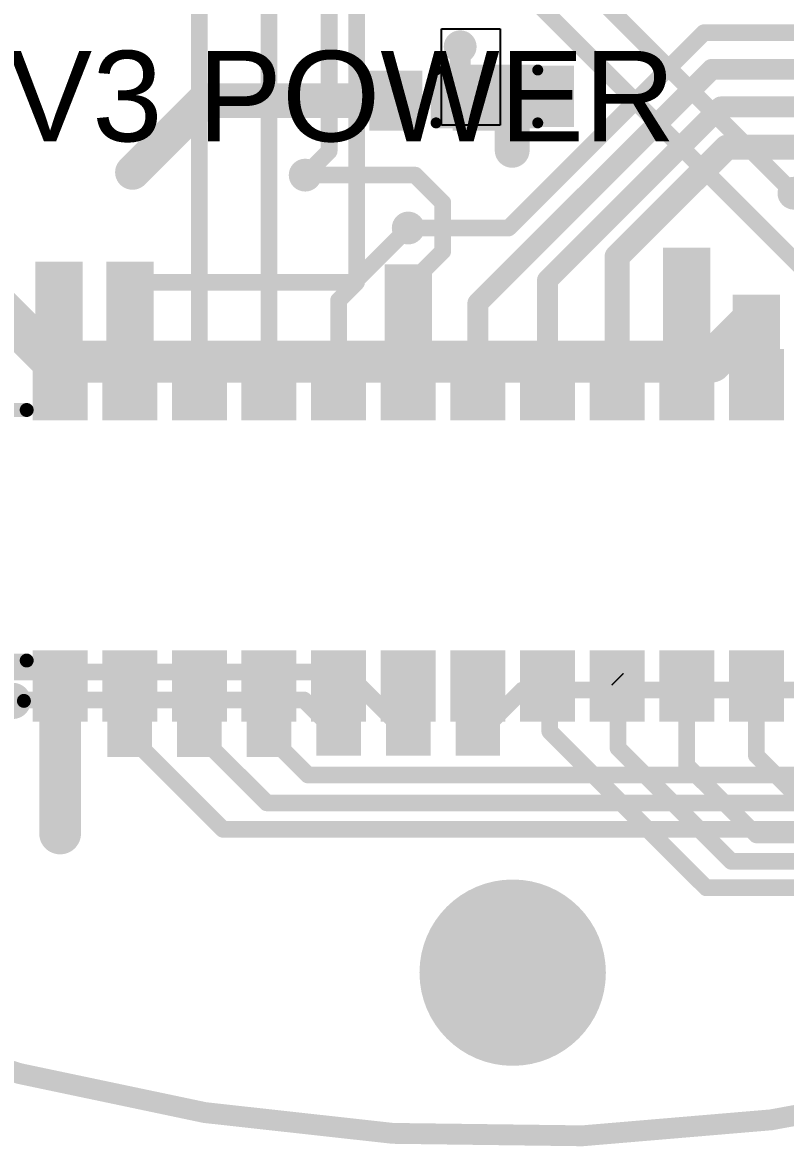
# Model space of a CAD drawing. Header units: millimetres. Extents: x -1.41 to 1.31, y -1.41 to 1.41.
# Drawn here: x -0.352 to 0.196, y -1.405 to -0.597 of the extents above; entities that cross this region are included whole.
import ezdxf

# ---------------------------------------------------------------- set-up
doc = ezdxf.new("R2010")
doc.units = ezdxf.units.MM
doc.header["$MEASUREMENT"] = 0
for name, color, linetype in [('BottomLayer', 5, 'Continuous'), ('BottomPaste', 16, 'Continuous'), ('BottomSolder', 6, 'Continuous'), ('Mechanical2', 216, 'Continuous'), ('MultiLayer', 9, 'Continuous'), ('PadHoleLayer', 156, 'Continuous'), ('TopLayer', 1, 'Continuous'), ('TopOverlay', 2, 'Continuous'), ('TopPaste', 8, 'Continuous'), ('TopSolder', 216, 'Continuous'), ('ViaHoleLayer', 16, 'Continuous')]:
    doc.layers.add(name, color=color, linetype=linetype)
doc.styles.add('Arial', font='', dxfattribs={"height": 0.2})
doc.styles.get('Arial').set_extended_font_data('Arial')

# ---------------------------------------------------------------- blocks, each defined once
blk = doc.blocks.new('M55_6012642R_58')
at = {"layer": 'BottomSolder'}
h = blk.add_hatch(color=6, dxfattribs=at)
edge = h.paths.add_edge_path()
edge.add_arc((-0.3870078, 0), 0.004, 0, 360)
h = blk.add_hatch(color=6, dxfattribs=at)
edge = h.paths.add_edge_path()
edge.add_arc((0.387008, 0), 0.004, 0, 360)
at = {"layer": 'PadHoleLayer'}
h = blk.add_hatch(color=156, dxfattribs=at)
edge = h.paths.add_edge_path()
edge.add_arc((-0.3870078, 0), 0.0324803, 0, 360)
h = blk.add_hatch(color=156, dxfattribs=at)
edge = h.paths.add_edge_path()
edge.add_arc((0.387008, 0), 0.0324803, 0, 360)
at = {"layer": 'TopLayer'}
for points in [[(-0.42185025, 0.1496063), (-0.37460615, 0.1496063), (-0.37460615, 0.0433071), (-0.42185025, 0.0433071)], [(0.42185045, 0.0433071), (0.37460635, 0.0433071), (0.37460635, 0.1496063), (0.42185045, 0.1496063)], [(-0.31574795, 0.12992125), (-0.28425185, 0.12992125), (-0.28425185, 0.08661415), (-0.31574795, 0.08661415)], [(-0.26574795, 0.12992125), (-0.23425185, 0.12992125), (-0.23425185, 0.08661415), (-0.26574795, 0.08661415)], [(-0.21574795, 0.12992125), (-0.18425185, 0.12992125), (-0.18425185, 0.08661415), (-0.21574795, 0.08661415)], [(-0.16574795, 0.12992125), (-0.13425185, 0.12992125), (-0.13425185, 0.08661415), (-0.16574795, 0.08661415)], [(-0.11574795, 0.12992125), (-0.08425185, 0.12992125), (-0.08425185, 0.08661415), (-0.11574795, 0.08661415)], [(-0.06574795, 0.12992125), (-0.03425185, 0.12992125), (-0.03425185, 0.08661415), (-0.06574795, 0.08661415)], [(-0.01574795, 0.12992125), (0.01574815, 0.12992125), (0.01574815, 0.08661415), (-0.01574795, 0.08661415)], [(0.03425205, 0.12992125), (0.06574815, 0.12992125), (0.06574815, 0.08661415), (0.03425205, 0.08661415)], [(0.08425205, 0.12992125), (0.11574815, 0.12992125), (0.11574815, 0.08661415), (0.08425205, 0.08661415)], [(0.13425205, 0.12992125), (0.16574815, 0.12992125), (0.16574815, 0.08661415), (0.13425205, 0.08661415)], [(0.18425205, 0.12992125), (0.21574815, 0.12992125), (0.21574815, 0.08661415), (0.18425205, 0.08661415)], [(0.23425205, 0.12992125), (0.26574815, 0.12992125), (0.26574815, 0.08661415), (0.23425205, 0.08661415)], [(0.28425205, 0.12992125), (0.31574815, 0.12992125), (0.31574815, 0.08661415), (0.28425205, 0.08661415)], [(-0.42185025, -0.0433071), (-0.37460615, -0.0433071), (-0.37460615, -0.1496063), (-0.42185025, -0.1496063)], [(0.42185045, -0.1496063), (0.37460635, -0.1496063), (0.37460635, -0.0433071), (0.42185045, -0.0433071)], [(-0.31574795, -0.08661415), (-0.28425185, -0.08661415), (-0.28425185, -0.12992125), (-0.31574795, -0.12992125)], [(-0.26574795, -0.08661415), (-0.23425185, -0.08661415), (-0.23425185, -0.12992125), (-0.26574795, -0.12992125)], [(-0.21574795, -0.08661415), (-0.18425185, -0.08661415), (-0.18425185, -0.12992125), (-0.21574795, -0.12992125)], [(-0.16574795, -0.08661415), (-0.13425185, -0.08661415), (-0.13425185, -0.12992125), (-0.16574795, -0.12992125)], [(-0.11574795, -0.08661415), (-0.08425185, -0.08661415), (-0.08425185, -0.12992125), (-0.11574795, -0.12992125)], [(-0.06574795, -0.08661415), (-0.03425185, -0.08661415), (-0.03425185, -0.12992125), (-0.06574795, -0.12992125)], [(-0.01574795, -0.08661415), (0.01574815, -0.08661415), (0.01574815, -0.12992125), (-0.01574795, -0.12992125)], [(0.03425205, -0.08661415), (0.06574815, -0.08661415), (0.06574815, -0.12992125), (0.03425205, -0.12992125)], [(0.08425205, -0.08661415), (0.11574815, -0.08661415), (0.11574815, -0.12992125), (0.08425205, -0.12992125)], [(0.13425205, -0.08661415), (0.16574815, -0.08661415), (0.16574815, -0.12992125), (0.13425205, -0.12992125)], [(0.18425205, -0.08661415), (0.21574815, -0.08661415), (0.21574815, -0.12992125), (0.18425205, -0.12992125)], [(0.23425205, -0.08661415), (0.26574815, -0.08661415), (0.26574815, -0.12992125), (0.23425205, -0.12992125)], [(0.28425205, -0.08661415), (0.31574815, -0.08661415), (0.31574815, -0.12992125), (0.28425205, -0.12992125)]]:
    blk.add_hatch(color=1, dxfattribs=at).paths.add_polyline_path(points)
at = {"layer": 'TopPaste'}
for points in [[(-0.42185025, 0.1496063), (-0.37460615, 0.1496063), (-0.37460615, 0.0433071), (-0.42185025, 0.0433071)], [(0.42185045, 0.0433071), (0.37460635, 0.0433071), (0.37460635, 0.1496063), (0.42185045, 0.1496063)], [(-0.31574795, 0.12992125), (-0.28425185, 0.12992125), (-0.28425185, 0.08661415), (-0.31574795, 0.08661415)], [(-0.26574795, 0.12992125), (-0.23425185, 0.12992125), (-0.23425185, 0.08661415), (-0.26574795, 0.08661415)], [(-0.21574795, 0.12992125), (-0.18425185, 0.12992125), (-0.18425185, 0.08661415), (-0.21574795, 0.08661415)], [(-0.16574795, 0.12992125), (-0.13425185, 0.12992125), (-0.13425185, 0.08661415), (-0.16574795, 0.08661415)], [(-0.11574795, 0.12992125), (-0.08425185, 0.12992125), (-0.08425185, 0.08661415), (-0.11574795, 0.08661415)], [(-0.06574795, 0.12992125), (-0.03425185, 0.12992125), (-0.03425185, 0.08661415), (-0.06574795, 0.08661415)], [(-0.01574795, 0.12992125), (0.01574815, 0.12992125), (0.01574815, 0.08661415), (-0.01574795, 0.08661415)], [(0.03425205, 0.12992125), (0.06574815, 0.12992125), (0.06574815, 0.08661415), (0.03425205, 0.08661415)], [(0.08425205, 0.12992125), (0.11574815, 0.12992125), (0.11574815, 0.08661415), (0.08425205, 0.08661415)], [(0.13425205, 0.12992125), (0.16574815, 0.12992125), (0.16574815, 0.08661415), (0.13425205, 0.08661415)], [(0.18425205, 0.12992125), (0.21574815, 0.12992125), (0.21574815, 0.08661415), (0.18425205, 0.08661415)], [(0.23425205, 0.12992125), (0.26574815, 0.12992125), (0.26574815, 0.08661415), (0.23425205, 0.08661415)], [(0.28425205, 0.12992125), (0.31574815, 0.12992125), (0.31574815, 0.08661415), (0.28425205, 0.08661415)], [(-0.42185025, -0.0433071), (-0.37460615, -0.0433071), (-0.37460615, -0.1496063), (-0.42185025, -0.1496063)], [(0.42185045, -0.1496063), (0.37460635, -0.1496063), (0.37460635, -0.0433071), (0.42185045, -0.0433071)], [(-0.31574795, -0.08661415), (-0.28425185, -0.08661415), (-0.28425185, -0.12992125), (-0.31574795, -0.12992125)], [(-0.26574795, -0.08661415), (-0.23425185, -0.08661415), (-0.23425185, -0.12992125), (-0.26574795, -0.12992125)], [(-0.21574795, -0.08661415), (-0.18425185, -0.08661415), (-0.18425185, -0.12992125), (-0.21574795, -0.12992125)], [(-0.16574795, -0.08661415), (-0.13425185, -0.08661415), (-0.13425185, -0.12992125), (-0.16574795, -0.12992125)], [(-0.11574795, -0.08661415), (-0.08425185, -0.08661415), (-0.08425185, -0.12992125), (-0.11574795, -0.12992125)], [(-0.06574795, -0.08661415), (-0.03425185, -0.08661415), (-0.03425185, -0.12992125), (-0.06574795, -0.12992125)], [(-0.01574795, -0.08661415), (0.01574815, -0.08661415), (0.01574815, -0.12992125), (-0.01574795, -0.12992125)], [(0.03425205, -0.08661415), (0.06574815, -0.08661415), (0.06574815, -0.12992125), (0.03425205, -0.12992125)], [(0.08425205, -0.08661415), (0.11574815, -0.08661415), (0.11574815, -0.12992125), (0.08425205, -0.12992125)], [(0.13425205, -0.08661415), (0.16574815, -0.08661415), (0.16574815, -0.12992125), (0.13425205, -0.12992125)], [(0.18425205, -0.08661415), (0.21574815, -0.08661415), (0.21574815, -0.12992125), (0.18425205, -0.12992125)], [(0.23425205, -0.08661415), (0.26574815, -0.08661415), (0.26574815, -0.12992125), (0.23425205, -0.12992125)], [(0.28425205, -0.08661415), (0.31574815, -0.08661415), (0.31574815, -0.12992125), (0.28425205, -0.12992125)]]:
    blk.add_hatch(color=8, dxfattribs=at).paths.add_polyline_path(points)
at = {"layer": 'TopSolder'}
for points in [[(-0.42585025, 0.1536063), (-0.37060615, 0.1536063), (-0.37060615, 0.0393071), (-0.42585025, 0.0393071)], [(0.42585045, 0.0393071), (0.37060635, 0.0393071), (0.37060635, 0.1536063), (0.42585045, 0.1536063)], [(-0.31974795, 0.13392125), (-0.28025185, 0.13392125), (-0.28025185, 0.08261415), (-0.31974795, 0.08261415)], [(-0.26974795, 0.13392125), (-0.23025185, 0.13392125), (-0.23025185, 0.08261415), (-0.26974795, 0.08261415)], [(-0.21974795, 0.13392125), (-0.18025185, 0.13392125), (-0.18025185, 0.08261415), (-0.21974795, 0.08261415)], [(-0.16974795, 0.13392125), (-0.13025185, 0.13392125), (-0.13025185, 0.08261415), (-0.16974795, 0.08261415)], [(-0.11974795, 0.13392125), (-0.08025185, 0.13392125), (-0.08025185, 0.08261415), (-0.11974795, 0.08261415)], [(-0.06974795, 0.13392125), (-0.03025185, 0.13392125), (-0.03025185, 0.08261415), (-0.06974795, 0.08261415)], [(-0.01974795, 0.13392125), (0.01974815, 0.13392125), (0.01974815, 0.08261415), (-0.01974795, 0.08261415)], [(0.03025205, 0.13392125), (0.06974815, 0.13392125), (0.06974815, 0.08261415), (0.03025205, 0.08261415)], [(0.08025205, 0.13392125), (0.11974815, 0.13392125), (0.11974815, 0.08261415), (0.08025205, 0.08261415)], [(0.13025205, 0.13392125), (0.16974815, 0.13392125), (0.16974815, 0.08261415), (0.13025205, 0.08261415)], [(0.18025205, 0.13392125), (0.21974815, 0.13392125), (0.21974815, 0.08261415), (0.18025205, 0.08261415)], [(0.23025205, 0.13392125), (0.26974815, 0.13392125), (0.26974815, 0.08261415), (0.23025205, 0.08261415)], [(0.28025205, 0.13392125), (0.31974815, 0.13392125), (0.31974815, 0.08261415), (0.28025205, 0.08261415)], [(-0.42585025, -0.0393071), (-0.37060615, -0.0393071), (-0.37060615, -0.1536063), (-0.42585025, -0.1536063)], [(0.42585045, -0.1536063), (0.37060635, -0.1536063), (0.37060635, -0.0393071), (0.42585045, -0.0393071)], [(-0.31974795, -0.08261415), (-0.28025185, -0.08261415), (-0.28025185, -0.13392125), (-0.31974795, -0.13392125)], [(-0.26974795, -0.08261415), (-0.23025185, -0.08261415), (-0.23025185, -0.13392125), (-0.26974795, -0.13392125)], [(-0.21974795, -0.08261415), (-0.18025185, -0.08261415), (-0.18025185, -0.13392125), (-0.21974795, -0.13392125)], [(-0.16974795, -0.08261415), (-0.13025185, -0.08261415), (-0.13025185, -0.13392125), (-0.16974795, -0.13392125)], [(-0.11974795, -0.08261415), (-0.08025185, -0.08261415), (-0.08025185, -0.13392125), (-0.11974795, -0.13392125)], [(-0.06974795, -0.08261415), (-0.03025185, -0.08261415), (-0.03025185, -0.13392125), (-0.06974795, -0.13392125)], [(-0.01974795, -0.08261415), (0.01974815, -0.08261415), (0.01974815, -0.13392125), (-0.01974795, -0.13392125)], [(0.03025205, -0.08261415), (0.06974815, -0.08261415), (0.06974815, -0.13392125), (0.03025205, -0.13392125)], [(0.08025205, -0.08261415), (0.11974815, -0.08261415), (0.11974815, -0.13392125), (0.08025205, -0.13392125)], [(0.13025205, -0.08261415), (0.16974815, -0.08261415), (0.16974815, -0.13392125), (0.13025205, -0.13392125)], [(0.18025205, -0.08261415), (0.21974815, -0.08261415), (0.21974815, -0.13392125), (0.18025205, -0.13392125)], [(0.23025205, -0.08261415), (0.26974815, -0.08261415), (0.26974815, -0.13392125), (0.23025205, -0.13392125)], [(0.28025205, -0.08261415), (0.31974815, -0.08261415), (0.31974815, -0.13392125), (0.28025205, -0.13392125)]]:
    blk.add_hatch(color=216, dxfattribs=at).paths.add_polyline_path(points)
h = blk.add_hatch(color=216, dxfattribs=at)
edge = h.paths.add_edge_path()
edge.add_arc((-0.3870078, 0), 0.004, 0, 360)
h = blk.add_hatch(color=216, dxfattribs=at)
edge = h.paths.add_edge_path()
edge.add_arc((0.387008, 0), 0.004, 0, 360)
at = {"layer": 'TopOverlay', "const_width": 0.01}
for points in [[(-0.3659999, 0.09), (-0.3239999, 0.09)], [(0.3240001, 0.09), (0.3660001, 0.09)], [(-0.3659999, -0.09), (-0.3239999, -0.09)], [(0.3240001, -0.09), (0.3660001, -0.09)]]:
    blk.add_lwpolyline(points, dxfattribs=at)
at = {"layer": 'TopOverlay'}
for points, const_width in [([(-0.3684999, 0.09, 1), (-0.3634999, 0.09, 1)], 0.005), ([(-0.3264999, 0.09, 1), (-0.3214999, 0.09, 1)], 0.005), ([(0.3215001, 0.09, 1), (0.3265001, 0.09, 1)], 0.005), ([(0.3635001, 0.09, 1), (0.3685001, 0.09, 1)], 0.005), ([(-0.3684999, -0.09, 1), (-0.3634999, -0.09, 1)], 0.005), ([(-0.3264999, -0.09, 1), (-0.3214999, -0.09, 1)], 0.005), ([(0.3215001, -0.09, 1), (0.3265001, -0.09, 1)], 0.005), ([(0.3635001, -0.09, 1), (0.3685001, -0.09, 1)], 0.005), ([(-0.3259999, -0.119, 1), (-0.3419999, -0.119, 1)], 0.01), ([(-0.3444999, -0.119, 1), (-0.3394999, -0.119, 1)], 0.005), ([(-0.3284999, -0.119, 1), (-0.3234999, -0.119, 1)], 0.005)]:
    blk.add_lwpolyline(points, format="xyb", close=True, dxfattribs=dict(at, const_width=const_width))
blk = doc.blocks.new('LED_0402_72')
at = {"layer": 'TopLayer'}
for points in [[(-0.0309055, 0.01417325), (-0.0064961, 0.01417325), (-0.0064961, -0.01417325), (-0.0309055, -0.01417325)], [(0.0064961, 0.01417325), (0.0309055, 0.01417325), (0.0309055, -0.01417325), (0.0064961, -0.01417325)]]:
    blk.add_hatch(color=1, dxfattribs=at).paths.add_polyline_path(points)
at = {"layer": 'TopOverlay'}
blk.add_hatch(color=2, dxfattribs=at).paths.add_polyline_path([(0.037, -0.022), (0.063, -0.022), (0.063, 0.022), (0.037, 0.022)])
at = {"layer": 'TopPaste'}
for points in [[(-0.0309055, 0.01417325), (-0.0064961, 0.01417325), (-0.0064961, -0.01417325), (-0.0309055, -0.01417325)], [(0.0064961, 0.01417325), (0.0309055, 0.01417325), (0.0309055, -0.01417325), (0.0064961, -0.01417325)]]:
    blk.add_hatch(color=8, dxfattribs=at).paths.add_polyline_path(points)
at = {"layer": 'TopSolder'}
for points in [[(-0.0349055, 0.01817325), (-0.0024961, 0.01817325), (-0.0024961, -0.01817325), (-0.0349055, -0.01817325)], [(0.0024961, 0.01817325), (0.0349055, 0.01817325), (0.0349055, -0.01817325), (0.0024961, -0.01817325)]]:
    blk.add_hatch(color=216, dxfattribs=at).paths.add_polyline_path(points)
at = {"layer": 'TopOverlay', "const_width": 0.007874}
for points in [[(-0.036, 0.019), (0.037, 0.019)], [(-0.036, -0.019), (-0.036, 0.019)], [(0.037, -0.019), (0.037, 0.019)], [(-0.036, -0.019), (0.037, -0.019)]]:
    blk.add_lwpolyline(points, dxfattribs=at)
at = {"layer": 'TopOverlay', "const_width": 0.003937}
for points in [[(-0.0379685, 0.019, 1), (-0.0340315, 0.019, 1)], [(-0.0379685, 0.019, 1), (-0.0340315, 0.019, 1)], [(0.0350315, 0.019, 1), (0.0389685, 0.019, 1)], [(0.0350315, 0.019, 1), (0.0389685, 0.019, 1)], [(-0.0379685, -0.019, 1), (-0.0340315, -0.019, 1)], [(-0.0379685, -0.019, 1), (-0.0340315, -0.019, 1)], [(0.0350315, -0.019, 1), (0.0389685, -0.019, 1)], [(0.0350315, -0.019, 1), (0.0389685, -0.019, 1)]]:
    blk.add_lwpolyline(points, format="xyb", close=True, dxfattribs=at)
blk = doc.blocks.new('R__0603_B_78')
at = {"layer": 'BottomLayer'}
for points in [[(-0.045, -0.0175), (-0.045, 0.0175), (-0.015, 0.0175), (-0.015, -0.0175)], [(0.015, -0.0175), (0.015, 0.0175), (0.045, 0.0175), (0.045, -0.0175)]]:
    blk.add_hatch(color=5, dxfattribs=at).paths.add_polyline_path(points)
at = {"layer": 'BottomPaste'}
for points in [[(-0.045, -0.0175), (-0.045, 0.0175), (-0.015, 0.0175), (-0.015, -0.0175)], [(0.015, -0.0175), (0.015, 0.0175), (0.045, 0.0175), (0.045, -0.0175)]]:
    blk.add_hatch(color=16, dxfattribs=at).paths.add_polyline_path(points)
at = {"layer": 'BottomSolder'}
for points in [[(-0.049, -0.0215), (-0.049, 0.0215), (-0.011, 0.0215), (-0.011, -0.0215)], [(0.011, -0.0215), (0.011, 0.0215), (0.049, 0.0215), (0.049, -0.0215)]]:
    blk.add_hatch(color=6, dxfattribs=at).paths.add_polyline_path(points)

msp = doc.modelspace()

# ---------------------------------------------------------------- hatches: boundary and pattern name
at = {"layer": 'BottomLayer'}
h = msp.add_hatch(color=5, dxfattribs=at)
edge = h.paths.add_edge_path()
edge.add_arc((-0.0377008, -0.6142992), 0.011811, 0, 360)
h = msp.add_hatch(color=5, dxfattribs=at)
edge = h.paths.add_edge_path()
edge.add_arc((-0.0003697, -0.688722), 0.011811, 0, 360)
h = msp.add_hatch(color=5, dxfattribs=at)
edge = h.paths.add_edge_path()
edge.add_arc((-0.273, -0.704528), 0.011811, 0, 360)
h = msp.add_hatch(color=5, dxfattribs=at)
edge = h.paths.add_edge_path()
edge.add_arc((-0.149, -0.706528), 0.011811, 0, 360)
h = msp.add_hatch(color=5, dxfattribs=at)
edge = h.paths.add_edge_path()
edge.add_arc((0.202, -0.719528), 0.011811, 0, 360)
h = msp.add_hatch(color=5, dxfattribs=at)
edge = h.paths.add_edge_path()
edge.add_arc((-0.075, -0.744528), 0.011811, 0, 360)
h = msp.add_hatch(color=5, dxfattribs=at)
edge = h.paths.add_edge_path()
edge.add_arc((0.125, -0.774528), 0.011811, 0, 360)
h = msp.add_hatch(color=5, dxfattribs=at)
edge = h.paths.add_edge_path()
edge.add_arc((-0.3249999, -0.783528), 0.011811, 0, 360)
h = msp.add_hatch(color=5, dxfattribs=at)
edge = h.paths.add_edge_path()
edge.add_arc((-0.274, -0.783528), 0.011811, 0, 360)
h = msp.add_hatch(color=5, dxfattribs=at)
edge = h.paths.add_edge_path()
edge.add_arc((-0.0742518, -0.7852762), 0.011811, 0, 360)
h = msp.add_hatch(color=5, dxfattribs=at)
edge = h.paths.add_edge_path()
edge.add_arc((0.1757482, -0.8075329), 0.011811, 0, 360)
h = msp.add_hatch(color=5, dxfattribs=at)
edge = h.paths.add_edge_path()
edge.add_arc((-0.2749999, -1.1095273), 0.011811, 0, 360)
h = msp.add_hatch(color=5, dxfattribs=at)
edge = h.paths.add_edge_path()
edge.add_arc((-0.2249999, -1.1095276), 0.011811, 0, 360)
h = msp.add_hatch(color=5, dxfattribs=at)
edge = h.paths.add_edge_path()
edge.add_arc((-0.1750002, -1.1095276), 0.011811, 0, 360)
h = msp.add_hatch(color=5, dxfattribs=at)
edge = h.paths.add_edge_path()
edge.add_arc((-0.1250001, -1.1085186), 0.011811, 0, 360)
h = msp.add_hatch(color=5, dxfattribs=at)
edge = h.paths.add_edge_path()
edge.add_arc((-0.0750001, -1.1085186), 0.011811, 0, 360)
h = msp.add_hatch(color=5, dxfattribs=at)
edge = h.paths.add_edge_path()
edge.add_arc((-0.025, -1.1085186), 0.011811, 0, 360)
h = msp.add_hatch(color=5, dxfattribs=at)
edge = h.paths.add_edge_path()
edge.add_arc((-0.3249999, -1.179528), 0.011811, 0, 360)
h = msp.add_hatch(color=5, dxfattribs=at)
edge = h.paths.add_edge_path()
edge.add_arc((0, -1.279528), 0.0590551, 0, 360)
at = {"layer": 'BottomSolder'}
h = msp.add_hatch(color=6, dxfattribs=at)
edge = h.paths.add_edge_path()
edge.add_arc((0, -1.279528), 0.0630551, 0, 360)
at = {"layer": 'MultiLayer'}
h = msp.add_hatch(color=9, dxfattribs=at)
edge = h.paths.add_edge_path()
edge.add_arc((0, -1.279528), 0.0590551, 0, 360)
at = {"layer": 'PadHoleLayer'}
h = msp.add_hatch(color=156, dxfattribs=at)
edge = h.paths.add_edge_path()
edge.add_arc((0, -1.279528), 0.0669291, 0, 360)
at = {"layer": 'TopLayer'}
h = msp.add_hatch(color=1, dxfattribs=at)
edge = h.paths.add_edge_path()
edge.add_arc((-0.0377008, -0.6142992), 0.011811, 0, 360)
h = msp.add_hatch(color=1, dxfattribs=at)
edge = h.paths.add_edge_path()
edge.add_arc((-0.0003697, -0.688722), 0.011811, 0, 360)
h = msp.add_hatch(color=1, dxfattribs=at)
edge = h.paths.add_edge_path()
edge.add_arc((-0.273, -0.704528), 0.011811, 0, 360)
h = msp.add_hatch(color=1, dxfattribs=at)
edge = h.paths.add_edge_path()
edge.add_arc((-0.149, -0.706528), 0.011811, 0, 360)
h = msp.add_hatch(color=1, dxfattribs=at)
edge = h.paths.add_edge_path()
edge.add_arc((0.202, -0.719528), 0.011811, 0, 360)
h = msp.add_hatch(color=1, dxfattribs=at)
edge = h.paths.add_edge_path()
edge.add_arc((-0.075, -0.744528), 0.011811, 0, 360)
for points in [[(0.1420002, -0.758528), (0.108, -0.758528), (0.108, -0.878528), (0.1420002, -0.878528)], [(-0.3087482, -0.7687798), (-0.342748, -0.7687798), (-0.342748, -0.878528), (-0.3087482, -0.878528)], [(-0.2577483, -0.7687798), (-0.2917481, -0.7687798), (-0.2917481, -0.878528), (-0.2577483, -0.878528)], [(-0.0580001, -0.770528), (-0.0919999, -0.770528), (-0.0919999, -0.878528), (-0.0580001, -0.878528)], [(0.1920002, -0.7925234), (0.158, -0.7925234), (0.158, -0.878528), (0.1920002, -0.878528)], [(-0.2909998, -1.1245367), (-0.2589998, -1.1245367), (-0.2589998, -1.0525367), (-0.2909998, -1.0525367)], [(-0.2409998, -1.124537), (-0.2089998, -1.124537), (-0.2089998, -1.052537), (-0.2409998, -1.052537)], [(-0.1910001, -1.124537), (-0.1590001, -1.124537), (-0.1590001, -1.052537), (-0.1910001, -1.052537)], [(-0.141, -1.123528), (-0.109, -1.123528), (-0.109, -1.051528), (-0.141, -1.051528)], [(-0.0909998, -1.123528), (-0.0589998, -1.123528), (-0.0589998, -1.051528), (-0.0909998, -1.051528)], [(-0.0409999, -1.123528), (-0.0089999, -1.123528), (-0.0089999, -1.051528), (-0.0409999, -1.051528)]]:
    msp.add_hatch(color=1, dxfattribs=at).paths.add_polyline_path(points)
h = msp.add_hatch(color=1, dxfattribs=at)
edge = h.paths.add_edge_path()
edge.add_arc((0.125, -0.774528), 0.011811, 0, 360)
h = msp.add_hatch(color=1, dxfattribs=at)
edge = h.paths.add_edge_path()
edge.add_arc((-0.3249999, -0.783528), 0.011811, 0, 360)
h = msp.add_hatch(color=1, dxfattribs=at)
edge = h.paths.add_edge_path()
edge.add_arc((-0.274, -0.783528), 0.011811, 0, 360)
h = msp.add_hatch(color=1, dxfattribs=at)
edge = h.paths.add_edge_path()
edge.add_arc((-0.0742518, -0.7852762), 0.011811, 0, 360)
h = msp.add_hatch(color=1, dxfattribs=at)
edge = h.paths.add_edge_path()
edge.add_arc((0.1757482, -0.8075329), 0.011811, 0, 360)
h = msp.add_hatch(color=1, dxfattribs=at)
edge = h.paths.add_edge_path()
edge.add_arc((-0.2749999, -1.1095273), 0.011811, 0, 360)
h = msp.add_hatch(color=1, dxfattribs=at)
edge = h.paths.add_edge_path()
edge.add_arc((-0.2249999, -1.1095276), 0.011811, 0, 360)
h = msp.add_hatch(color=1, dxfattribs=at)
edge = h.paths.add_edge_path()
edge.add_arc((-0.1750002, -1.1095276), 0.011811, 0, 360)
h = msp.add_hatch(color=1, dxfattribs=at)
edge = h.paths.add_edge_path()
edge.add_arc((-0.1250001, -1.1085186), 0.011811, 0, 360)
h = msp.add_hatch(color=1, dxfattribs=at)
edge = h.paths.add_edge_path()
edge.add_arc((-0.0750001, -1.1085186), 0.011811, 0, 360)
h = msp.add_hatch(color=1, dxfattribs=at)
edge = h.paths.add_edge_path()
edge.add_arc((-0.025, -1.1085186), 0.011811, 0, 360)
h = msp.add_hatch(color=1, dxfattribs=at)
edge = h.paths.add_edge_path()
edge.add_arc((-0.3249999, -1.179528), 0.011811, 0, 360)
h = msp.add_hatch(color=1, dxfattribs=at)
edge = h.paths.add_edge_path()
edge.add_arc((0, -1.279528), 0.0590551, 0, 360)
at = {"layer": 'TopSolder'}
h = msp.add_hatch(color=216, dxfattribs=at)
edge = h.paths.add_edge_path()
edge.add_arc((0, -1.279528), 0.0630551, 0, 360)
at = {"layer": 'ViaHoleLayer'}
h = msp.add_hatch(color=16, dxfattribs=at)
edge = h.paths.add_edge_path()
edge.add_arc((-0.0377008, -0.6142992), 0.0059055, 0, 360)
h = msp.add_hatch(color=16, dxfattribs=at)
edge = h.paths.add_edge_path()
edge.add_arc((-0.0003697, -0.688722), 0.0059055, 0, 360)
h = msp.add_hatch(color=16, dxfattribs=at)
edge = h.paths.add_edge_path()
edge.add_arc((-0.273, -0.704528), 0.0059055, 0, 360)
h = msp.add_hatch(color=16, dxfattribs=at)
edge = h.paths.add_edge_path()
edge.add_arc((-0.149, -0.706528), 0.0059055, 0, 360)
h = msp.add_hatch(color=16, dxfattribs=at)
edge = h.paths.add_edge_path()
edge.add_arc((-0.075, -0.744528), 0.0059055, 0, 360)
h = msp.add_hatch(color=16, dxfattribs=at)
edge = h.paths.add_edge_path()
edge.add_arc((0.125, -0.774528), 0.0059055, 0, 360)
h = msp.add_hatch(color=16, dxfattribs=at)
edge = h.paths.add_edge_path()
edge.add_arc((-0.3249999, -0.783528), 0.0059055, 0, 360)
h = msp.add_hatch(color=16, dxfattribs=at)
edge = h.paths.add_edge_path()
edge.add_arc((-0.274, -0.783528), 0.0059055, 0, 360)
h = msp.add_hatch(color=16, dxfattribs=at)
edge = h.paths.add_edge_path()
edge.add_arc((-0.0742518, -0.7852762), 0.0059055, 0, 360)
h = msp.add_hatch(color=16, dxfattribs=at)
edge = h.paths.add_edge_path()
edge.add_arc((0.1757482, -0.8075329), 0.0059055, 0, 360)
h = msp.add_hatch(color=16, dxfattribs=at)
edge = h.paths.add_edge_path()
edge.add_arc((-0.2749999, -1.1095273), 0.0059055, 0, 360)
h = msp.add_hatch(color=16, dxfattribs=at)
edge = h.paths.add_edge_path()
edge.add_arc((-0.2249999, -1.1095276), 0.0059055, 0, 360)
h = msp.add_hatch(color=16, dxfattribs=at)
edge = h.paths.add_edge_path()
edge.add_arc((-0.1750002, -1.1095276), 0.0059055, 0, 360)
h = msp.add_hatch(color=16, dxfattribs=at)
edge = h.paths.add_edge_path()
edge.add_arc((-0.1250001, -1.1085186), 0.0059055, 0, 360)
h = msp.add_hatch(color=16, dxfattribs=at)
edge = h.paths.add_edge_path()
edge.add_arc((-0.0750001, -1.1085186), 0.0059055, 0, 360)
h = msp.add_hatch(color=16, dxfattribs=at)
edge = h.paths.add_edge_path()
edge.add_arc((-0.025, -1.1085186), 0.0059055, 0, 360)
h = msp.add_hatch(color=16, dxfattribs=at)
edge = h.paths.add_edge_path()
edge.add_arc((-0.3249999, -1.179528), 0.0059055, 0, 360)

# ---------------------------------------------------------------- linework, layer by layer
at = {"layer": 'BottomLayer'}
for p, q in [((-0.051, -0.670528), (-0.051, -0.601528)), ((-0.051, -0.601528), (-0.009, -0.6015281)), ((-0.009, -0.6015281), (-0.009, -0.670528)), ((-0.009, -0.670528), (-0.051, -0.670528))]:
    msp.add_line(p, q, dxfattribs=at)
for points, const_width in [([(-0.128, -0.4375279), (0.2070001, -0.772528)], 0.012), ([(0.01, -0.527528), (0.202, -0.719528)], 0.012), ([(-0.273, -0.704528), (-0.221472, -0.653)], 0.025), ([(-0.221472, -0.653), (-0.084, -0.653)], 0.025), ([(-0.0320954, -0.6449046), (-0.024, -0.653)], 0.012), ([(-0.149, -0.706528), (-0.07, -0.706528)], 0.012), ([(-0.07, -0.706528), (-0.050189, -0.726339)], 0.012), ([(-0.050189, -0.7612134), (-0.050189, -0.726339)], 0.012), ([(-0.114, -0.783528), (-0.075, -0.744528)], 0.012), ([(-0.0742518, -0.7852762), (-0.050189, -0.7612134)], 0.012), ([(-0.374, -0.796528), (-0.33, -0.840528)], 0.03), ([(-0.274, -0.783528), (-0.114, -0.783528)], 0.012), ([(0.1427531, -0.840528), (0.1757482, -0.8075329)], 0.03), ([(-0.33, -0.840528), (0.1427531, -0.840528)], 0.03), ([(-0.599, -1.063528), (-0.1199906, -1.063528)], 0.012), ([(-0.1199906, -1.063528), (-0.0750001, -1.1085185)], 0.012), ([(-0.025, -1.1085186), (0.0069906, -1.076528)], 0.012), ([(0.0069906, -1.076528), (0.435, -1.076528)], 0.012), ([(-0.6514719, -1.083528), (-0.1499906, -1.083528)], 0.012), ([(-0.1499906, -1.083528), (-0.1250001, -1.1085185)], 0.012), ([(-0.2749999, -1.1095274), (-0.2749999, -1.1095273)], 0.012), ([(-0.2749999, -1.1095274), (-0.2079992, -1.1765281)], 0.012), ([(-0.2249999, -1.1095276), (-0.2246259, -1.1095276)], 0.012), ([(-0.2246259, -1.1095276), (-0.1766254, -1.1575281)], 0.012), ([(-0.1750001, -1.1095276), (-0.1749999, -1.1095276)], 0.012), ([(-0.1749999, -1.1095276), (-0.1469995, -1.137528)], 0.012), ([(-0.1250001, -1.1085186), (-0.1250001, -1.1085185)], 0.012), ([(-0.0750001, -1.1085186), (-0.0750001, -1.1085185)], 0.012), ([(-0.1469995, -1.137528), (0.468, -1.137528)], 0.012), ([(-0.1766254, -1.1575281), (0.4849999, -1.1575281)], 0.012), ([(-0.2079992, -1.1765281), (0.5059999, -1.1765281)], 0.012)]:
    msp.add_lwpolyline(points, dxfattribs=dict(at, const_width=const_width))
for points, const_width in [([(-0.227722, -0.653, 1), (-0.215222, -0.653, 1)], 0.0125), ([(-0.227722, -0.653, 1), (-0.215222, -0.653, 1)], 0.0125), ([(-0.09025, -0.653, 1), (-0.07775, -0.653, 1)], 0.0125), ([(-0.0350954, -0.6449046, 1), (-0.0290954, -0.6449046, 1)], 0.006), ([(-0.027, -0.653, 1), (-0.021, -0.653, 1)], 0.006), ([(-0.27925, -0.704528, 1), (-0.26675, -0.704528, 1)], 0.0125), ([(-0.152, -0.706528, 1), (-0.146, -0.706528, 1)], 0.006), ([(-0.073, -0.706528, 1), (-0.067, -0.706528, 1)], 0.006), ([(-0.073, -0.706528, 1), (-0.067, -0.706528, 1)], 0.006), ([(-0.053189, -0.726339, 1), (-0.047189, -0.726339, 1)], 0.006), ([(-0.053189, -0.726339, 1), (-0.047189, -0.726339, 1)], 0.006), ([(-0.078, -0.744528, 1), (-0.072, -0.744528, 1)], 0.006), ([(-0.053189, -0.7612134, 1), (-0.047189, -0.7612134, 1)], 0.006), ([(-0.053189, -0.7612134, 1), (-0.047189, -0.7612134, 1)], 0.006), ([(-0.277, -0.783528, 1), (-0.271, -0.783528, 1)], 0.006), ([(-0.117, -0.783528, 1), (-0.111, -0.783528, 1)], 0.006), ([(-0.117, -0.783528, 1), (-0.111, -0.783528, 1)], 0.006), ([(-0.0772518, -0.7852762, 1), (-0.0712518, -0.7852762, 1)], 0.006), ([(0.1682482, -0.8075329, 1), (0.1832482, -0.8075329, 1)], 0.015), ([(-0.3375, -0.840528, 1), (-0.3225, -0.840528, 1)], 0.015), ([(-0.3375, -0.840528, 1), (-0.3225, -0.840528, 1)], 0.015), ([(0.1352531, -0.840528, 1), (0.1502531, -0.840528, 1)], 0.015), ([(0.1352531, -0.840528, 1), (0.1502531, -0.840528, 1)], 0.015), ([(-0.1229906, -1.063528, 1), (-0.1169906, -1.063528, 1)], 0.006), ([(-0.1229906, -1.063528, 1), (-0.1169906, -1.063528, 1)], 0.006), ([(0.0039906, -1.076528, 1), (0.0099906, -1.076528, 1)], 0.006), ([(0.0039906, -1.076528, 1), (0.0099906, -1.076528, 1)], 0.006), ([(-0.1529906, -1.083528, 1), (-0.1469906, -1.083528, 1)], 0.006), ([(-0.1529906, -1.083528, 1), (-0.1469906, -1.083528, 1)], 0.006), ([(-0.2779999, -1.1095273, 1), (-0.2719999, -1.1095273, 1)], 0.006), ([(-0.2779999, -1.1095274, 1), (-0.2719999, -1.1095274, 1)], 0.006), ([(-0.2779999, -1.1095274, 1), (-0.2719999, -1.1095274, 1)], 0.006), ([(-0.2279999, -1.1095276, 1), (-0.2219999, -1.1095276, 1)], 0.006), ([(-0.2276259, -1.1095276, 1), (-0.2216259, -1.1095276, 1)], 0.006), ([(-0.2276259, -1.1095276, 1), (-0.2216259, -1.1095276, 1)], 0.006), ([(-0.1780001, -1.1095276, 1), (-0.1720001, -1.1095276, 1)], 0.006), ([(-0.1779999, -1.1095276, 1), (-0.1719999, -1.1095276, 1)], 0.006), ([(-0.1779999, -1.1095276, 1), (-0.1719999, -1.1095276, 1)], 0.006), ([(-0.1280001, -1.1085185, 1), (-0.1220001, -1.1085185, 1)], 0.006), ([(-0.1280001, -1.1085185, 1), (-0.1220001, -1.1085185, 1)], 0.006), ([(-0.1280001, -1.1085186, 1), (-0.1220001, -1.1085186, 1)], 0.006), ([(-0.0780001, -1.1085185, 1), (-0.0720001, -1.1085185, 1)], 0.006), ([(-0.0780001, -1.1085185, 1), (-0.0720001, -1.1085185, 1)], 0.006), ([(-0.0780001, -1.1085186, 1), (-0.0720001, -1.1085186, 1)], 0.006), ([(-0.028, -1.1085186, 1), (-0.022, -1.1085186, 1)], 0.006), ([(-0.1499995, -1.137528, 1), (-0.1439995, -1.137528, 1)], 0.006), ([(-0.1499995, -1.137528, 1), (-0.1439995, -1.137528, 1)], 0.006), ([(-0.1796254, -1.1575281, 1), (-0.1736254, -1.1575281, 1)], 0.006), ([(-0.1796254, -1.1575281, 1), (-0.1736254, -1.1575281, 1)], 0.006), ([(-0.2109992, -1.1765281, 1), (-0.2049992, -1.1765281, 1)], 0.006), ([(-0.2109992, -1.1765281, 1), (-0.2049992, -1.1765281, 1)], 0.006)]:
    msp.add_lwpolyline(points, format="xyb", close=True, dxfattribs=dict(at, const_width=const_width))
at = {"layer": 'Mechanical2', "const_width": 0.015}
msp.add_lwpolyline([(1.304531, -0.5015878, -5.376896980783756), (1.3038379, 0.5033866)], format="xyb", dxfattribs=at)
at = {"layer": 'TopLayer'}
for points, const_width in [([(-0.1317953, -0.6893232), (-0.1317953, -0.4414882)], 0.012), ([(-0.1121103, -0.7835368), (-0.1121103, -0.4414882)], 0.012), ([(-0.1749999, -0.857002), (-0.1749999, -0.5448699)], 0.012), ([(-0.2249999, -0.857002), (-0.2249999, -0.5679999)], 0.012), ([(-0.003, -0.744528), (0.137311, -0.604217)], 0.012), ([(0.137311, -0.604217), (0.387811, -0.604217)], 0.012), ([(-0.0377008, -0.65), (-0.0377008, -0.6142992)], 0.015), ([(-0.0249999, -0.7985279), (0.143, -0.630528)], 0.015), ([(0.143, -0.630528), (0.4733369, -0.630528)], 0.015), ([(-0.0003697, -0.6500705), (-0.0002992, -0.65)], 0.025), ([(-0.0003697, -0.688722), (-0.0003697, -0.6500705)], 0.025), ([(0.0250001, -0.7819633), (0.1494354, -0.657528)], 0.015), ([(0.1494354, -0.657528), (0.505, -0.657528)], 0.015), ([(0.0750001, -0.7651973), (0.1536694, -0.686528)], 0.018), ([(0.1536694, -0.686528), (0.558811, -0.686528)], 0.018), ([(-0.149, -0.7065279), (-0.1317953, -0.6893232)], 0.012), ([(-0.075, -0.744528), (-0.003, -0.744528)], 0.012), ([(0.0750001, -0.857002), (0.0750001, -0.7651973)], 0.018), ([(0.0250001, -0.857002), (0.0250001, -0.7819633)], 0.015), ([(-0.1249999, -0.7964264), (-0.1121103, -0.7835368)], 0.012), ([(-0.1249999, -0.857002), (-0.1249999, -0.7964264)], 0.012), ([(-0.0249999, -0.857002), (-0.0249999, -0.7985279)], 0.015), ([(0.1757482, -0.8400654), (0.176, -0.8398136)], 0.03), ([(0.1757482, -0.8562539), (0.1757482, -0.8400654)], 0.03), ([(0.125, -0.8503484), (0.1250001, -0.8503485)], 0.03), ([(0.1250001, -0.857002), (0.1250001, -0.8503485)], 0.03), ([(0.1750001, -0.857002), (0.1757482, -0.8562539)], 0.03), ([(-0.2249999, -0.8716254), (-0.2249999, -0.857002)], 0.012), ([(-0.3249999, -1.0735374), (-0.3249999, -1.0668838)], 0.03), ([(-0.3249999, -1.179528), (-0.3249999, -1.0735374)], 0.03), ([(-0.2249999, -1.1095276), (-0.2249999, -1.0735374)], 0.03), ([(-0.2749999, -1.1095273), (-0.2749999, -1.0735374)], 0.025), ([(-0.1750002, -1.0735377), (-0.1749999, -1.0735374)], 0.025), ([(-0.1750002, -1.1095276), (-0.1750002, -1.0735377)], 0.025), ([(-0.125, -1.1085185), (-0.1249999, -1.0735374)], 0.025), ([(-0.0749999, -1.1085186), (-0.0749999, -1.0735374)], 0.025), ([(-0.025, -1.0735375), (-0.0249999, -1.0735374)], 0.025), ([(-0.025, -1.1085186), (-0.025, -1.0735375)], 0.025), ([(0.0750001, -1.0684117), (0.0756335, -1.0690451)], 0.012), ([(0.0756335, -1.1181615), (0.0756335, -1.0690451)], 0.012), ([(0.0250001, -1.0735374), (0.0266335, -1.0751708)], 0.012), ([(0.0266335, -1.1061615), (0.0266335, -1.0751708)], 0.012), ([(0.1250001, -1.1305281), (0.1250001, -1.0735374)], 0.012), ([(0.1750001, -1.1235281), (0.1750001, -1.0735374)], 0.012), ([(-0.1250001, -1.1085186), (-0.125, -1.1085185)], 0.025), ([(0.0266335, -1.1061615), (0.139, -1.218528)], 0.012), ([(0.0756335, -1.1181615), (0.157, -1.199528)], 0.012), ([(0.1750001, -1.1235281), (0.211, -1.159528)], 0.012), ([(0.1250001, -1.1305281), (0.175, -1.180528)], 0.012), ([(0.175, -1.180528), (0.483, -1.180528)], 0.012), ([(0.157, -1.199528), (0.493, -1.199528)], 0.012), ([(0.139, -1.218528), (0.503, -1.218528)], 0.012)]:
    msp.add_lwpolyline(points, dxfattribs=dict(at, const_width=const_width))
for points, const_width in [([(0.134311, -0.604217, 1), (0.140311, -0.604217, 1)], 0.006), ([(0.134311, -0.604217, 1), (0.140311, -0.604217, 1)], 0.006), ([(-0.0414508, -0.6142992, 1), (-0.0339508, -0.6142992, 1)], 0.0075), ([(0.13925, -0.630528, 1), (0.14675, -0.630528, 1)], 0.0075), ([(0.13925, -0.630528, 1), (0.14675, -0.630528, 1)], 0.0075), ([(-0.0066197, -0.6500705, 1), (0.0058803, -0.6500705, 1)], 0.0125), ([(-0.0066197, -0.6500705, 1), (0.0058803, -0.6500705, 1)], 0.0125), ([(-0.0065492, -0.65, 1), (0.0059508, -0.65, 1)], 0.0125), ([(-0.0414508, -0.65, 1), (-0.0339508, -0.65, 1)], 0.0075), ([(0.1456854, -0.657528, 1), (0.1531854, -0.657528, 1)], 0.0075), ([(0.1456854, -0.657528, 1), (0.1531854, -0.657528, 1)], 0.0075), ([(-0.0066197, -0.688722, 1), (0.0058803, -0.688722, 1)], 0.0125), ([(0.1491694, -0.686528, 1), (0.1581694, -0.686528, 1)], 0.009), ([(0.1491694, -0.686528, 1), (0.1581694, -0.686528, 1)], 0.009), ([(-0.1347953, -0.6893232, 1), (-0.1287953, -0.6893232, 1)], 0.006), ([(-0.1347953, -0.6893232, 1), (-0.1287953, -0.6893232, 1)], 0.006), ([(-0.152, -0.7065279, 1), (-0.146, -0.7065279, 1)], 0.006), ([(-0.078, -0.744528, 1), (-0.072, -0.744528, 1)], 0.006), ([(-0.006, -0.744528, 1), (0, -0.744528, 1)], 0.006), ([(-0.006, -0.744528, 1), (0, -0.744528, 1)], 0.006), ([(0.0705001, -0.7651973, 1), (0.0795001, -0.7651973, 1)], 0.009), ([(0.0705001, -0.7651973, 1), (0.0795001, -0.7651973, 1)], 0.009), ([(0.0212501, -0.7819633, 1), (0.0287501, -0.7819633, 1)], 0.0075), ([(0.0212501, -0.7819633, 1), (0.0287501, -0.7819633, 1)], 0.0075), ([(-0.1151103, -0.7835368, 1), (-0.1091103, -0.7835368, 1)], 0.006), ([(-0.1151103, -0.7835368, 1), (-0.1091103, -0.7835368, 1)], 0.006), ([(-0.1279999, -0.7964264, 1), (-0.1219999, -0.7964264, 1)], 0.006), ([(-0.1279999, -0.7964264, 1), (-0.1219999, -0.7964264, 1)], 0.006), ([(-0.0287499, -0.7985279, 1), (-0.0212499, -0.7985279, 1)], 0.0075), ([(-0.0287499, -0.7985279, 1), (-0.0212499, -0.7985279, 1)], 0.0075), ([(0.1682482, -0.8400654, 1), (0.1832482, -0.8400654, 1)], 0.015), ([(0.1682482, -0.8400654, 1), (0.1832482, -0.8400654, 1)], 0.015), ([(0.1685, -0.8398136, 1), (0.1835, -0.8398136, 1)], 0.015), ([(0.1175, -0.8503484, 1), (0.1325, -0.8503484, 1)], 0.015), ([(0.1175001, -0.8503485, 1), (0.1325001, -0.8503485, 1)], 0.015), ([(0.1175001, -0.8503485, 1), (0.1325001, -0.8503485, 1)], 0.015), ([(0.0705001, -0.857002, 1), (0.0795001, -0.857002, 1)], 0.009), ([(0.1175001, -0.857002, 1), (0.1325001, -0.857002, 1)], 0.015), ([(0.1675001, -0.857002, 1), (0.1825001, -0.857002, 1)], 0.015), ([(0.1682482, -0.8562539, 1), (0.1832482, -0.8562539, 1)], 0.015), ([(0.1682482, -0.8562539, 1), (0.1832482, -0.8562539, 1)], 0.015), ([(-0.2279999, -0.857002, 1), (-0.2219999, -0.857002, 1)], 0.006), ([(-0.2279999, -0.857002, 1), (-0.2219999, -0.857002, 1)], 0.006), ([(-0.1779999, -0.857002, 1), (-0.1719999, -0.857002, 1)], 0.006), ([(-0.1279999, -0.857002, 1), (-0.1219999, -0.857002, 1)], 0.006), ([(-0.0287499, -0.857002, 1), (-0.0212499, -0.857002, 1)], 0.0075), ([(0.0212501, -0.857002, 1), (0.0287501, -0.857002, 1)], 0.0075), ([(-0.2279999, -0.8716254, 1), (-0.2219999, -0.8716254, 1)], 0.006), ([(-0.3324999, -1.0668838, 1), (-0.3174999, -1.0668838, 1)], 0.015), ([(-0.3324999, -1.0735374, 1), (-0.3174999, -1.0735374, 1)], 0.015), ([(-0.3324999, -1.0735374, 1), (-0.3174999, -1.0735374, 1)], 0.015), ([(-0.2324999, -1.0735374, 1), (-0.2174999, -1.0735374, 1)], 0.015), ([(-0.2812499, -1.0735374, 1), (-0.2687499, -1.0735374, 1)], 0.0125), ([(-0.1812502, -1.0735377, 1), (-0.1687502, -1.0735377, 1)], 0.0125), ([(-0.1812502, -1.0735377, 1), (-0.1687502, -1.0735377, 1)], 0.0125), ([(-0.1812499, -1.0735374, 1), (-0.1687499, -1.0735374, 1)], 0.0125), ([(-0.1312499, -1.0735374, 1), (-0.1187499, -1.0735374, 1)], 0.0125), ([(-0.0812499, -1.0735374, 1), (-0.0687499, -1.0735374, 1)], 0.0125), ([(-0.03125, -1.0735375, 1), (-0.01875, -1.0735375, 1)], 0.0125), ([(-0.03125, -1.0735375, 1), (-0.01875, -1.0735375, 1)], 0.0125), ([(-0.0312499, -1.0735374, 1), (-0.0187499, -1.0735374, 1)], 0.0125), ([(0.0720001, -1.0684117, 1), (0.0780001, -1.0684117, 1)], 0.006), ([(0.0726335, -1.0690451, 1), (0.0786335, -1.0690451, 1)], 0.006), ([(0.0726335, -1.0690451, 1), (0.0786335, -1.0690451, 1)], 0.006), ([(0.0220001, -1.0735374, 1), (0.0280001, -1.0735374, 1)], 0.006), ([(0.0236335, -1.0751708, 1), (0.0296335, -1.0751708, 1)], 0.006), ([(0.0236335, -1.0751708, 1), (0.0296335, -1.0751708, 1)], 0.006), ([(0.1220001, -1.0735374, 1), (0.1280001, -1.0735374, 1)], 0.006), ([(0.1720001, -1.0735374, 1), (0.1780001, -1.0735374, 1)], 0.006), ([(-0.2812499, -1.1095273, 1), (-0.2687499, -1.1095273, 1)], 0.0125), ([(-0.2324999, -1.1095276, 1), (-0.2174999, -1.1095276, 1)], 0.015), ([(-0.1812502, -1.1095276, 1), (-0.1687502, -1.1095276, 1)], 0.0125), ([(-0.1312501, -1.1085186, 1), (-0.1187501, -1.1085186, 1)], 0.0125), ([(-0.13125, -1.1085185, 1), (-0.11875, -1.1085185, 1)], 0.0125), ([(-0.13125, -1.1085185, 1), (-0.11875, -1.1085185, 1)], 0.0125), ([(-0.0812499, -1.1085186, 1), (-0.0687499, -1.1085186, 1)], 0.0125), ([(-0.03125, -1.1085186, 1), (-0.01875, -1.1085186, 1)], 0.0125), ([(0.0236335, -1.1061615, 1), (0.0296335, -1.1061615, 1)], 0.006), ([(0.0236335, -1.1061615, 1), (0.0296335, -1.1061615, 1)], 0.006), ([(0.0726335, -1.1181615, 1), (0.0786335, -1.1181615, 1)], 0.006), ([(0.0726335, -1.1181615, 1), (0.0786335, -1.1181615, 1)], 0.006), ([(0.1720001, -1.1235281, 1), (0.1780001, -1.1235281, 1)], 0.006), ([(0.1720001, -1.1235281, 1), (0.1780001, -1.1235281, 1)], 0.006), ([(0.1220001, -1.1305281, 1), (0.1280001, -1.1305281, 1)], 0.006), ([(0.1220001, -1.1305281, 1), (0.1280001, -1.1305281, 1)], 0.006), ([(-0.3324999, -1.179528, 1), (-0.3174999, -1.179528, 1)], 0.015), ([(0.172, -1.180528, 1), (0.178, -1.180528, 1)], 0.006), ([(0.172, -1.180528, 1), (0.178, -1.180528, 1)], 0.006), ([(0.154, -1.199528, 1), (0.16, -1.199528, 1)], 0.006), ([(0.154, -1.199528, 1), (0.16, -1.199528, 1)], 0.006), ([(0.136, -1.218528, 1), (0.142, -1.218528, 1)], 0.006), ([(0.136, -1.218528, 1), (0.142, -1.218528, 1)], 0.006)]:
    msp.add_lwpolyline(points, format="xyb", close=True, dxfattribs=dict(at, const_width=const_width))

# ---------------------------------------------------------------- block references
for name, p in [('LED_0402_72', (-0.019, -0.65)), ('M55_6012642R_58', (-0.025, -0.9652697))]:
    msp.add_blockref(name, p)
at = {"rotation": 180}
msp.add_blockref('R__0603_B_78', (-0.054, -0.653), dxfattribs=at)

# ---------------------------------------------------------------- texts
at = {"layer": 'TopOverlay', "style": 'Arial'}
msp.add_text('3V3 POWER', height=0.065, rotation=360, dxfattribs=at).set_placement((-0.413, -0.6822392))

doc.saveas('drawing.dxf')
